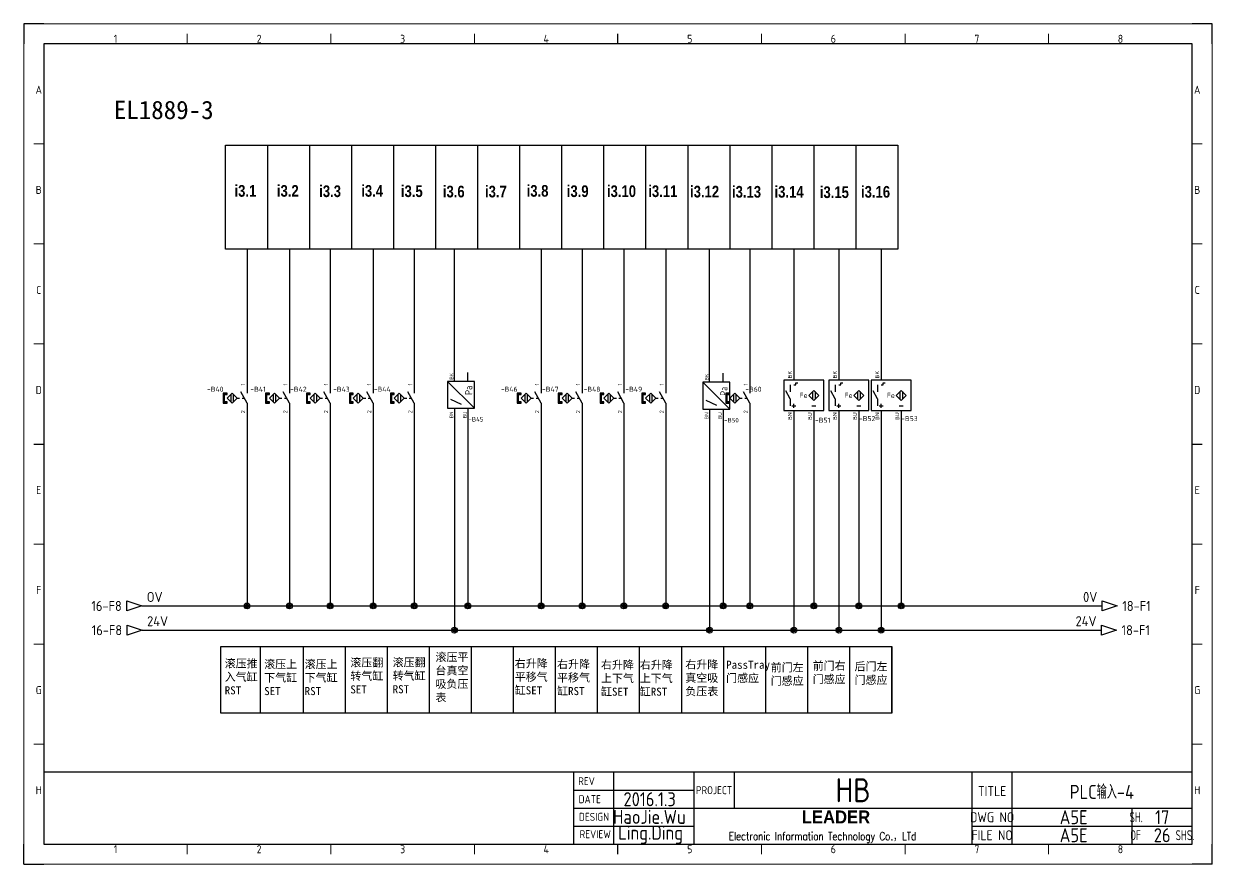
# Model space of a CAD drawing. Header units: millimetres. Extents: x -1699 to 15529, y -2130 to 61.
# Drawn here: x 9018 to 9612, y -2123 to -1703 of the extents above; entities that cross this region are included whole.
import ezdxf
from ezdxf.enums import TextEntityAlignment as Align

# ---------------------------------------------------------------- set-up
doc = ezdxf.new("R2010")
doc.units = ezdxf.units.MM
doc.header["$LTSCALE"] = 10
for name, color, linetype in [('AE_BOR', 1, 'Continuous'), ('SYMS', 7, 'Continuous'), ('TAGS', 51, 'Continuous'), ('TERMS', 123, 'Continuous'), ('WIREREF', 61, 'Continuous'), ('WIREREF_DEST', 61, 'Continuous'), ('XREF', 7, 'Continuous'), ('YEL_14_THHN', 7, 'Continuous'), ('图框_标题栏属性', 1, 'Continuous'), ('图框_标题栏文字', 6, 'Continuous')]:
    doc.layers.add(name, color=color, linetype=linetype)
doc.layers.add('细实线', color=7, linetype='Continuous', lineweight=25)
doc.styles.add('ACGBTS', font='ISOCP.SHX')
doc.styles.add('CCFS', font='', dxfattribs={"height": 0.7})
doc.styles.get("Standard").update_dxf_attribs({"font": 'simplex.shx', "width": 0.8, "height": 1.625, "bigfont": 'spec_bar.shx'})
doc.styles.add('WD_IEC', font='ISOCP2.shx', dxfattribs={"height": 4, "bigfont": 'gbcbig.shx'})
doc.styles.add('工程字', font='gbenor.shx', dxfattribs={"bigfont": 'gbcbig.shx'})
doc.styles.get('CCFS').set_extended_font_data('SimSun')

# ---------------------------------------------------------------- blocks, each defined once
blk = doc.blocks.new('Border')
for p, q in [((584, 410), (10, 410)), ((10, 410), (10, 10)), ((584, 10), (584, 410)), ((10, 10), (584, 10))]:
    blk.add_line(p, q)
at = {"layer": 'AE_BOR', "color": 1, "lineweight": 30}
for p, q in [((10, 420), (0, 420)), ((0, 420), (0, 410)), ((594, 420), (584, 420)), ((594, 410), (594, 420)), ((297, 410), (297, 415)), ((5, 210), (10, 210)), ((584, 210), (589, 210)), ((0, 0), (0, 10)), ((297, 5), (297, 10)), ((594, 0), (594, 10)), ((0, 0), (10, 0)), ((594, 0), (584, 0))]:
    blk.add_line(p, q, dxfattribs=at)
at = {"layer": 'AE_BOR', "color": 1, "lineweight": 15}
for p, q in [((0, 420), (594, 420)), ((0, 0), (0, 420)), ((594, 420), (594, 0)), ((81.75, 410), (81.75, 415)), ((153.5, 410), (153.5, 415)), ((225.25, 410), (225.25, 415)), ((368.75, 410), (368.75, 415)), ((440.5, 410), (440.5, 415)), ((512.25, 410), (512.25, 415)), ((10, 360), (5, 360)), ((589, 360), (584, 360)), ((10, 310), (5, 310)), ((589, 310), (584, 310)), ((10, 260), (5, 260)), ((589, 260), (584, 260)), ((10, 160), (5, 160)), ((589, 160), (584, 160)), ((10, 110), (5, 110)), ((589, 110), (584, 110)), ((10, 60), (5, 60)), ((589, 60), (584, 60)), ((81.75, 5), (81.75, 10)), ((153.5, 5), (153.5, 10)), ((225.25, 5), (225.25, 10)), ((368.75, 5), (368.75, 10)), ((440.5, 5), (440.5, 10)), ((512.25, 5), (512.25, 10)), ((594, 0), (0, 0))]:
    blk.add_line(p, q, dxfattribs=at)
at = {"layer": 'AE_BOR', "color": 1, "lineweight": 15, "style": 'ACGBTS'}
for s, p in [('1', (45.875, 412.5)), ('2', (117.625, 412.5)), ('3', (189.375, 412.5)), ('4', (261.125, 412.5)), ('5', (332.875, 412.5)), ('6', (404.625, 412.5)), ('7', (476.375, 412.5)), ('8', (548.125, 412.5)), ('A', (7.5, 387)), ('A', (586.5, 387)), ('B', (7.5, 337)), ('B', (586.5, 337)), ('C', (7.5, 287)), ('C', (586.5, 287)), ('D', (7.5, 237)), ('D', (586.5, 237)), ('E', (7.5, 187)), ('E', (586.5, 187)), ('F', (7.5, 137)), ('F', (586.5, 137)), ('G', (7.5, 87)), ('G', (586.5, 87)), ('H', (7.5, 37)), ('H', (586.5, 37)), ('1', (45.875, 7.5)), ('2', (117.625, 7.5)), ('3', (189.375, 7.5)), ('4', (261.125, 7.5)), ('5', (332.875, 7.5)), ('6', (404.625, 7.5)), ('7', (476.375, 7.5)), ('8', (548.125, 7.5))]:
    blk.add_text(s, height=4, dxfattribs=at).set_placement(p, align=Align.MIDDLE)
blk = doc.blocks.new('TITLE3')
for p, q in [((-309, 0), (-309, 36)), ((-289, 0), (-289, 36)), ((-249, 0), (-249, 36)), ((-249, 0), (-249, 36)), ((-249, 0), (-249, 36)), ((-229, 36), (-229, 27)), ((-110, 0), (-110, 36)), ((-90, 0), (-90, 36)), ((-309, 27), (-249, 27)), ((-229, 27), (-229, 18)), ((-309, 18), (-248.01, 18)), ((-249, 18), (0, 18)), ((-30, 0), (-30, 18)), ((-309, 9), (-249, 9)), ((-110, 9), (0, 9)), ((-289, 4.18), (-289, 4.18)), ((-289, 4.18), (-289, 4.18))]:
    blk.add_line(p, q)
blk.add_lwpolyline([(-309, 36), (-574, 36), (-574, 0), (-309, 0)], close=True)
blk.add_lwpolyline([(-309, 0), (0, 0), (0, 36), (-309, 36)])
at = {"insert": (-248.01, 16.87), "char_height": 5, "attachment_point": 1}
blk.add_mtext_dynamic_manual_height_columns('\\pi52.854;{\\fArial Black|b0|i0|c0|p34;\\H1.3x;LEADER\\Fsimplex,spec_bar|c134;\\H1.0769x; }\\P\\pi16.37;{\\H0.8x;Electronic Information Technology Co.\\fSimSun|b0|i0|c134|p2;，\\Fsimplex,spec_bar|c134;LTd}', width=138.0147, gutter_width=8.12, heights=[69.93], dxfattribs=at)
at = {"layer": '图框_标题栏属性', "style": '工程字'}
for tag, height, p in [('版本', 7, (-271.17, 31.5)), ('项目', 12, (-169.5, 27)), ('名称', 7, (-45.16, 26.53)), ('日期', 7, (-271.17, 22.5)), ('制图', 7, (-271.33, 13.69)), ('文件', 7, (-59.26, 13.5)), ('页数', 7, (-16.34, 13.5)), ('审核', 7, (-270.7, 4.72)), ('图号', 7, (-59.26, 4.5)), ('总数', 7, (-16.34, 4.5))]:
    blk.add_attdef(tag, text='', height=height, dxfattribs=at).set_placement(p, align=Align.MIDDLE)
at = {"layer": '图框_标题栏文字', "style": '工程字'}
for s, height, p in [('REV', 4, (-302.75, 31.5)), ('DATE', 4, (-301.08, 22.5)), ('PROJECT', 4, (-239, 27)), ('TITLE', 5, (-100, 26.53)), ('DESIGN', 4, (-299, 13.69)), ('DWG NO', 5, (-100, 13.5)), ('REVIEW', 4, (-298.37, 5.01)), ('FILE NO', 5, (-100, 4.5))]:
    blk.add_text(s, height=height, dxfattribs=at).set_placement(p, align=Align.MIDDLE_CENTER)
at = {"layer": '图框_标题栏文字', "style": '工程字', "width": 0.8}
for s, p in [('SH.            ', (-15, 13.5)), ('OF        SHS.', (-15, 4.5))]:
    blk.add_text(s, height=5, dxfattribs=at).set_placement(p, align=Align.MIDDLE_CENTER)
blk = doc.blocks.new('*U269')
at = {"layer": 'SYMS'}
blk.add_line((0, 25.98), (0, -25.98), dxfattribs=at)
blk = doc.blocks.new('*U270')
at = {"layer": 'SYMS', "color": 0, "linetype": 'ByBlock', "lineweight": -2, "transparency": 16777216}
for p in [(0, 0), (21, 0), (42, 0), (63, 0), (84, 0), (105, 0), (126, 0), (147, 0), (168, 0), (189, 0), (210, 0), (231, 0), (252, 0), (273, 0), (294, 0), (315, 0)]:
    blk.add_blockref('*U269', p, dxfattribs=at)
blk = doc.blocks.new('HA1D3')
blk.add_lwpolyline([(0, 0), (-3.75, -1.25), (-3.75, 1.25)], close=True)
at = {"style": 'WD_IEC'}
for tag, p, height, flags in [('WIRENO', (1.25, 1), 2.5, 8), ('X1TERM01', (0, 0), 0.32, 1)]:
    blk.add_attdef(tag, p, '', height=height, dxfattribs=dict(at, flags=flags))
blk.add_attdef('XREF', text='', height=2.5, dxfattribs=at).set_placement((-5, 0), align=Align.MIDDLE_RIGHT)
at = {"style": 'WD_IEC', "flags": 1}
blk.add_attdef('SIGCODE', text='', height=1, dxfattribs=at).set_placement((-2.5, 1.8), align=Align.RIGHT)
at = {"style": 'WD_IEC'}
blk.add_attdef('DESC1', text='', height=2.5, dxfattribs=at).set_placement((1.25, -1), align=Align.TOP_LEFT)
blk = doc.blocks.new('VIN1B10')
for p, q in [((3.75, 7.5), (-3.75, 7.5)), ((-3.75, 7.5), (11.25, -7.45)), ((-3.75, 7.46), (-3.75, -7.45)), ((0, 7.5), (0, 12.5)), ((11.25, 7.5), (3.75, 7.5)), ((7.5, 7.46), (7.5, 12.46)), ((11.25, -7.45), (11.25, 7.5)), ((-2.07, -2.37), (3.75, -5.19)), ((-3.75, -7.45), (3.75, -7.45)), ((0, -7.45), (0, -12.45)), ((3.75, -7.45), (11.25, -7.45)), ((7.5, -7.45), (7.5, -12.45))]:
    blk.add_line(p, q)
at = {"style": 'WD_IEC', "width": 0.9}
blk.add_text('Pa', height=4, rotation=90, dxfattribs=at).set_placement((9.93, -0.02))
at = {"style": 'WD_IEC'}
for tag, height, p in [('INST', 2.7, (-5.5, 11.96)), ('LOC', 2.7, (-5.5, 7.96)), ('TAG1', 2.5, (-5.5, 3.21)), ('DESC2', 2.7, (-5.5, -9.24)), ('DESC1', 2.7, (-5.5, -5.24)), ('DESC3', 2.7, (-5.5, -13.24)), ('WDTAGALT', 2.5, (-5.44, -16.55))]:
    blk.add_attdef(tag, text='', height=height, dxfattribs=at).set_placement(p, align=Align.RIGHT)
for tag, p in [('TERM01', (-0.64, 12.2)), ('TERM03', (6.86, 12.2))]:
    blk.add_attdef(tag, text='', height=2, rotation=90, dxfattribs=at).set_placement(p, align=Align.RIGHT)
at = {"style": 'WD_IEC', "flags": 1}
for tag, p, height in [('X2TERM01', (0, 12.5), 0.32), ('X2TERM03', (7.5, 12.46), 0.32), ('MFG', (12.06, 6.2), 1.5), ('X4LINK', (-3.8, -0.01), 0.32), ('X1LINK', (11.25, 0.02), 0.32), ('CAT', (12.06, 3.7), 1.5), ('ASSYCODE', (12.24, -4.45), 1), ('FAMILY', (12.24, -5.95), 1), ('CATDESC', (12.24, -7.45), 1), ('X8TERM02', (0, -12.45), 0.32), ('X8TERM04', (7.5, -12.45), 0.32)]:
    blk.add_attdef(tag, p, '', height=height, dxfattribs=at)
at = {"lineweight": 15, "style": 'WD_IEC'}
blk.add_attdef('XREF', text='', height=2.5, dxfattribs=at).set_placement((-5.5, -1.39), align=Align.RIGHT)
at = {"style": 'WD_IEC'}
for tag, p in [('TERM02', (-0.67, -12.99)), ('TERM04', (6.83, -12.99))]:
    blk.add_attdef(tag, p, '', height=2, rotation=90, dxfattribs=at)
blk = doc.blocks.new('WDDOT')
for radius in [0.72, 0.449, 0.223]:
    blk.add_circle((0, 0), radius)
blk = doc.blocks.new('VPX11M')
for p, q in [((0, 7.5), (0, 2.5)), ((-8.125, 1.875), (-8.125, -1.875)), ((-6.875, 1.875), (-6.875, -1.875)), ((-5, 0), (-3.75, 0)), ((0, -2.5), (-3.125, 3.125)), ((-2.5, 0), (-1.389, 0)), ((0, -2.5), (0, -7.5))]:
    blk.add_line(p, q)
for points in [[(-11.25, 1.875), (-10, 1.875), (-10, 2.5), (-11.875, 2.5), (-11.875, -2.5), (-10, -2.5), (-10, -1.875), (-11.25, -1.875)], [(-7.5, 2.5), (-5, 0), (-7.5, -2.5), (-10, 0)]]:
    blk.add_lwpolyline(points, close=True)
for points in [[(-11.875, 2.5), (-11.875, 1.875), (-10, 2.5), (-10, 1.875)], [(-11.875, 1.875), (-11.875, -1.875), (-11.25, 1.875), (-11.25, -1.875)], [(-11.875, -1.875), (-11.875, -2.5), (-10, -1.875), (-10, -2.5)]]:
    blk.add_solid(points)
at = {"style": 'WD_IEC'}
for tag, p in [('INST', (-11.75, 10.25)), ('LOC', (-11.75, 6.75)), ('TAG1', (-11.75, 3.25)), ('DESC2', (-11.75, -13.35)), ('DESC1', (-11.75, -9.85)), ('DESC3', (-11.75, -16.85))]:
    blk.add_attdef(tag, text='', height=2.5, dxfattribs=at).set_placement(p, align=Align.RIGHT)
blk.add_attdef('TERM01', text='', height=2, rotation=90, dxfattribs=at).set_placement((-1, 7.5), align=Align.RIGHT)
at = {"style": 'WD_IEC', "flags": 1}
for tag, p, height in [('X2TERM01', (0, 7.5), 0.32), ('MFG', (2.75, 6.5), 1.5), ('X1LINK', (0, 0), 0.32), ('CAT', (2.75, 4), 1.5), ('ASSYCODE', (1, -4), 1), ('CONTACT', (1, -2.5), 1), ('FAMILY', (1, -5.5), 1), ('COMMON', (2.25, -3.75), 1), ('X8TERM02', (0, -7.5), 0.32), ('CATDESC', (1, -7), 1)]:
    blk.add_attdef(tag, p, '', height=height, dxfattribs=at)
at = {"style": 'WD_IEC'}
blk.add_attdef('TERM02', (-1, -7.5), '', height=2, rotation=90, dxfattribs=at)
at = {"lineweight": 15, "style": 'WD_IEC'}
for tag, p in [('XREF', (-11.75, -6)), ('WDTAGALT', (-11.5, -20))]:
    blk.add_attdef(tag, text='', height=2.5, dxfattribs=at).set_placement(p, align=Align.RIGHT)
blk = doc.blocks.new('VPX11IN3R')
for p, q in [((1, 5.25), (1, 6.25)), ((1, 6.25), (2, 6.25)), ((-1.875, -1.75), (-4.062, 2.188)), ((-1.875, 5.25), (-1.875, 1.75)), ((0, 5.25), (1, 5.25)), ((9.375, 1.875), (9.375, -1.875)), ((10.625, 1.875), (10.625, -1.875)), ((-1.875, -1.75), (-1.875, -5.25)), ((-1, -5.25), (1, -5.25)), ((0, -6.25), (0, -4.25)), ((9, -5.25), (11, -5.25))]:
    blk.add_line(p, q)
for points in [[(-5, -7.5), (15, -7.5), (15, 7.5), (-5, 7.5)], [(10, 2.5), (12.5, 0), (10, -2.5), (7.5, 0)]]:
    blk.add_lwpolyline(points, close=True)
at = {"style": 'WD_IEC'}
blk.add_text('Fe', height=2.5, dxfattribs=at).set_placement((6.875, 0), align=Align.MIDDLE_RIGHT)
for tag, p in [('INST', (-6.75, 10.25)), ('LOC', (-6.75, 6.75)), ('TAG1', (-6.75, 3.25)), ('DESC1', (-6.75, -5.2)), ('DESC3', (-6.75, -12.2)), ('DESC2', (-6.75, -8.7)), ('WDTAGALT', (-6.5, -15.5))]:
    blk.add_attdef(tag, text='', height=2.5, dxfattribs=at).set_placement(p, align=Align.RIGHT)
blk.add_attdef('TERM02', (-1, 8.5), '', height=2, rotation=90, dxfattribs=at)
at = {"style": 'WD_IEC', "flags": 1}
for tag, p, height in [('X2TERM02', (0, 7.5), 0.32), ('MFG', (17.75, 6.5), 1.5), ('CAT', (17.75, 4), 1.5), ('ASSYCODE', (16, -4), 1), ('FAMILY', (16, -5.5), 1), ('X8TERM01', (0, -7.5), 0.32), ('X8TERM03', (10, -7.5), 0.32), ('CATDESC', (16, -7), 1)]:
    blk.add_attdef(tag, p, '', height=height, dxfattribs=at)
at = {"lineweight": 15, "style": 'WD_IEC'}
blk.add_attdef('XREF', text='', height=2.5, dxfattribs=at).set_placement((-6.75, -1.35), align=Align.RIGHT)
at = {"style": 'WD_IEC'}
for tag, p in [('TERM01', (-1, -8.5)), ('TERM03', (9, -8.5))]:
    blk.add_attdef(tag, text='', height=2, rotation=90, dxfattribs=at).set_placement(p, align=Align.RIGHT)
blk = doc.blocks.new('*U275')
at = {"layer": 'SYMS'}
blk.add_line((0, -16.65), (0, 16.65), dxfattribs=at)
blk = doc.blocks.new('*U276')
at = {"layer": 'SYMS', "color": 0, "linetype": 'ByBlock', "lineweight": -2, "transparency": 16777216}
for p in [(0, 0), (21, 0), (42, 0), (63, 0), (84, 0), (105, 0), (126, 0), (147, 0), (168, 0), (189, 0), (210, 0), (231, 0), (252, 0), (273, 0), (294, 0)]:
    blk.add_blockref('*U275', p, dxfattribs=at)
blk = doc.blocks.new('HA1S1')
blk.add_lwpolyline([(0, 1.25), (3.75, 0), (0, -1.25)], close=True)
at = {"style": 'WD_IEC'}
for tag, height, flags, p in [('WIRENO', 2.5, 8, (-1.25, 1)), ('SIGCODE', 1, 1, (5, 1.8))]:
    blk.add_attdef(tag, text='', height=height, dxfattribs=dict(at, flags=flags)).set_placement(p, align=Align.RIGHT)
at = {"style": 'WD_IEC', "flags": 1}
blk.add_attdef('X4TERM01', (0, 0), '', height=0.32, dxfattribs=at)
at = {"style": 'WD_IEC'}
blk.add_attdef('XREF', text='', height=2.5, dxfattribs=at).set_placement((5, 0), align=Align.MIDDLE_LEFT)
blk.add_attdef('DESC1', text='', height=2.5, dxfattribs=at).set_placement((-1.25, -1), align=Align.TOP_RIGHT)

msp = doc.modelspace()

# ---------------------------------------------------------------- linework, layer by layer
at = {"layer": 'SYMS'}
for p, q in [((9119.18, -1763.63), (9140.18, -1763.63)), ((9136.46, -2014.02), (9136.46, -2047.33))]:
    msp.add_line(p, q, dxfattribs=at)
for points in [[(9119.18, -1763.63), (9455.18, -1763.63), (9455.18, -1815.59), (9119.18, -1815.59)], [(9116.84, -2014.02), (9452.18, -2014.02), (9452.18, -2047.33), (9116.84, -2047.33)]]:
    msp.add_lwpolyline(points, close=True, dxfattribs=at)
at = {"layer": 'YEL_14_THHN'}
for p, q in [((9129.93, -1815.59), (9129.93, -1882.51)), ((9151.09, -1815.59), (9151.09, -1882.51)), ((9171.47, -1815.59), (9171.47, -1882.51)), ((9193, -1815.59), (9193, -1882.51)), ((9213.5, -1815.59), (9213.5, -1882.51)), ((9233.58, -1877.09), (9233.58, -1815.59)), ((9276.91, -1815.59), (9276.91, -1882.51)), ((9297.4, -1815.59), (9297.4, -1882.51)), ((9318.34, -1815.59), (9318.34, -1882.51)), ((9339.18, -1815.59), (9339.18, -1882.51)), ((9361.14, -1877.53), (9361.14, -1815.59)), ((9381.18, -1815.59), (9381.18, -1882.51)), ((9403.26, -1815.59), (9403.26, -1881.07)), ((9425.75, -1815.59), (9425.75, -1881.07)), ((9446.89, -1815.59), (9446.89, -1881.07)), ((9129.93, -1897.51), (9129.93, -1993.83)), ((9151.09, -1897.51), (9151.09, -1993.83)), ((9171.47, -1897.51), (9171.47, -1993.83)), ((9193, -1897.51), (9193, -1993.83)), ((9213.5, -1897.51), (9213.5, -1993.83)), ((9233.58, -1899.54), (9233.58, -2005.93)), ((9240.33, -1899.54), (9240.33, -1993.83)), ((9276.91, -1897.51), (9276.91, -1993.83)), ((9297.4, -1897.51), (9297.4, -1993.83)), ((9318.34, -1897.51), (9318.34, -1993.83)), ((9339.18, -1897.51), (9339.18, -1993.83)), ((9361.14, -1899.99), (9361.14, -2005.93)), ((9367.89, -1899.99), (9367.89, -1993.83)), ((9381.18, -1897.51), (9381.18, -1993.83)), ((9403.26, -1896.07), (9403.26, -2005.93)), ((9413.26, -1896.07), (9413.26, -1993.83)), ((9425.75, -1896.07), (9425.75, -2005.93)), ((9435.75, -1896.07), (9435.75, -1993.83)), ((9446.89, -1896.07), (9446.89, -2005.93)), ((9456.89, -1896.07), (9456.89, -1993.83)), ((9077.34, -1993.83), (9557.42, -1993.83)), ((9077.51, -2005.93), (9557.04, -2005.93))]:
    msp.add_line(p, q, dxfattribs=at)

# ---------------------------------------------------------------- block references
ref = msp.add_blockref('TITLE3', (9602.35, -2112.89))
ref.add_attrib('总数', '26', dxfattribs={"layer": '图框_标题栏属性', "height": 7, "style": '工程字'}).set_placement((9587.35, -2108.39), align=Align.MIDDLE)
ref.add_attrib('页数', '17', dxfattribs={"layer": '图框_标题栏属性', "height": 7, "style": '工程字'}).set_placement((9587.35, -2099.39), align=Align.MIDDLE)
ref.add_attrib('文件', 'A5E', dxfattribs={"layer": '图框_标题栏属性', "height": 7, "style": '工程字'}).set_placement((9543.1, -2099.39), align=Align.MIDDLE)
ref.add_attrib('图号', 'A5E', dxfattribs={"layer": '图框_标题栏属性', "height": 7, "style": '工程字'}).set_placement((9543.1, -2108.39), align=Align.MIDDLE)
ref.add_attrib('名称', 'PLC输入-4', dxfattribs={"layer": '图框_标题栏属性', "height": 7, "style": '工程字'}).set_placement((9557.19, -2086.36), align=Align.MIDDLE)
ref.add_attrib('项目', 'HB', dxfattribs={"layer": '图框_标题栏属性', "height": 12, "style": '工程字'}).set_placement((9432.85, -2085.89), align=Align.MIDDLE)
ref.add_attrib('审核', 'Ling.Ding', dxfattribs={"layer": '图框_标题栏属性', "height": 7, "style": '工程字'}).set_placement((9331.65, -2108.17), align=Align.MIDDLE)
ref.add_attrib('制图', 'HaoJie.Wu', dxfattribs={"layer": '图框_标题栏属性', "height": 7, "style": '工程字'}).set_placement((9331.03, -2099.2), align=Align.MIDDLE)
ref.add_attrib('日期', '2016.1.3', dxfattribs={"layer": '图框_标题栏属性', "height": 7, "style": '工程字'}).set_placement((9331.18, -2090.39), align=Align.MIDDLE)
at = {"layer": 'AE_BOR'}
msp.add_blockref('Border', (9018.35, -2122.89), dxfattribs=at)
at = {"layer": 'SYMS'}
for name, p in [('*U270', (9140.18, -1789.61)), ('*U276', (9158.18, -2030.67))]:
    msp.add_blockref(name, p, dxfattribs=at)
ref = msp.add_blockref('VPX11M', (9129.93, -1890.01), dxfattribs=at)
ref.add_attrib('TERM02', '2', (9128.93, -1897.51), dxfattribs={"layer": 'TERMS', "height": 2, "rotation": 90, "style": 'WD_IEC'})
ref.add_attrib('TERM01', '1', dxfattribs={"layer": 'TERMS', "height": 2, "rotation": 90, "style": 'WD_IEC'}).set_placement((9128.93, -1882.51), align=Align.RIGHT)
ref.add_attrib('TAG1', '-B40', dxfattribs={"layer": 'TAGS', "height": 2.5, "style": 'WD_IEC'}).set_placement((9118.18, -1886.76), align=Align.RIGHT)
ref = msp.add_blockref('VPX11M', (9151.09, -1890.01), dxfattribs=at)
ref.add_attrib('TERM02', '2', (9150.09, -1897.51), dxfattribs={"layer": 'TERMS', "height": 2, "rotation": 90, "style": 'WD_IEC'})
ref.add_attrib('TERM01', '1', dxfattribs={"layer": 'TERMS', "height": 2, "rotation": 90, "style": 'WD_IEC'}).set_placement((9150.09, -1882.51), align=Align.RIGHT)
ref.add_attrib('TAG1', '-B41', dxfattribs={"layer": 'TAGS', "height": 2.5, "style": 'WD_IEC'}).set_placement((9139.34, -1886.76), align=Align.RIGHT)
ref = msp.add_blockref('VPX11M', (9171.47, -1890.01), dxfattribs=at)
ref.add_attrib('TERM02', '2', (9170.47, -1897.51), dxfattribs={"layer": 'TERMS', "height": 2, "rotation": 90, "style": 'WD_IEC'})
ref.add_attrib('TERM01', '1', dxfattribs={"layer": 'TERMS', "height": 2, "rotation": 90, "style": 'WD_IEC'}).set_placement((9170.47, -1882.51), align=Align.RIGHT)
ref.add_attrib('TAG1', '-B42', dxfattribs={"layer": 'TAGS', "height": 2.5, "style": 'WD_IEC'}).set_placement((9159.72, -1886.76), align=Align.RIGHT)
ref = msp.add_blockref('VPX11M', (9193, -1890.01), dxfattribs=at)
ref.add_attrib('TERM02', '2', (9192, -1897.51), dxfattribs={"layer": 'TERMS', "height": 2, "rotation": 90, "style": 'WD_IEC'})
ref.add_attrib('TERM01', '1', dxfattribs={"layer": 'TERMS', "height": 2, "rotation": 90, "style": 'WD_IEC'}).set_placement((9192, -1882.51), align=Align.RIGHT)
ref.add_attrib('TAG1', '-B43', dxfattribs={"layer": 'TAGS', "height": 2.5, "style": 'WD_IEC'}).set_placement((9181.25, -1886.76), align=Align.RIGHT)
ref = msp.add_blockref('VPX11M', (9213.5, -1890.01), dxfattribs=at)
ref.add_attrib('TERM02', '2', (9212.5, -1897.51), dxfattribs={"layer": 'TERMS', "height": 2, "rotation": 90, "style": 'WD_IEC'})
ref.add_attrib('TERM01', '1', dxfattribs={"layer": 'TERMS', "height": 2, "rotation": 90, "style": 'WD_IEC'}).set_placement((9212.5, -1882.51), align=Align.RIGHT)
ref.add_attrib('TAG1', '-B44', dxfattribs={"layer": 'TAGS', "height": 2.5, "style": 'WD_IEC'}).set_placement((9201.75, -1886.76), align=Align.RIGHT)
ref = msp.add_blockref('VIN1B10', (9233.58, -1888.34), dxfattribs=dict(at, xscale=0.9, yscale=0.9, zscale=0.9))
ref.add_attrib('TERM04', 'BU', (9239.72, -1900.03), dxfattribs={"layer": 'TERMS', "height": 1.8, "rotation": 90, "style": 'WD_IEC'})
ref.add_attrib('TAG1', '-B45', dxfattribs={"layer": 'TAGS', "height": 2.25, "style": 'WD_IEC'}).set_placement((9248.15, -1901.67), align=Align.RIGHT)
ref.add_attrib('TERM01', 'BK', dxfattribs={"layer": 'TERMS', "height": 1.8, "rotation": 90, "style": 'WD_IEC'}).set_placement((9233, -1877.36), align=Align.RIGHT)
ref.add_attrib('TERM02', 'BN', (9232.97, -1900.03), dxfattribs={"layer": 'TERMS', "height": 1.8, "rotation": 90, "style": 'WD_IEC'})
ref = msp.add_blockref('VPX11M', (9276.91, -1890.01), dxfattribs=at)
ref.add_attrib('TERM02', '2', (9275.91, -1897.51), dxfattribs={"layer": 'TERMS', "height": 2, "rotation": 90, "style": 'WD_IEC'})
ref.add_attrib('TERM01', '1', dxfattribs={"layer": 'TERMS', "height": 2, "rotation": 90, "style": 'WD_IEC'}).set_placement((9275.91, -1882.51), align=Align.RIGHT)
ref.add_attrib('TAG1', '-B46', dxfattribs={"layer": 'TAGS', "height": 2.5, "style": 'WD_IEC'}).set_placement((9265.16, -1886.76), align=Align.RIGHT)
ref = msp.add_blockref('VPX11M', (9297.4, -1890.01), dxfattribs=at)
ref.add_attrib('TERM02', '2', (9296.4, -1897.51), dxfattribs={"layer": 'TERMS', "height": 2, "rotation": 90, "style": 'WD_IEC'})
ref.add_attrib('TERM01', '1', dxfattribs={"layer": 'TERMS', "height": 2, "rotation": 90, "style": 'WD_IEC'}).set_placement((9296.4, -1882.51), align=Align.RIGHT)
ref.add_attrib('TAG1', '-B47', dxfattribs={"layer": 'TAGS', "height": 2.5, "style": 'WD_IEC'}).set_placement((9285.65, -1886.76), align=Align.RIGHT)
ref = msp.add_blockref('VPX11M', (9318.34, -1890.01), dxfattribs=at)
ref.add_attrib('TERM02', '2', (9317.34, -1897.51), dxfattribs={"layer": 'TERMS', "height": 2, "rotation": 90, "style": 'WD_IEC'})
ref.add_attrib('TERM01', '1', dxfattribs={"layer": 'TERMS', "height": 2, "rotation": 90, "style": 'WD_IEC'}).set_placement((9317.34, -1882.51), align=Align.RIGHT)
ref.add_attrib('TAG1', '-B48', dxfattribs={"layer": 'TAGS', "height": 2.5, "style": 'WD_IEC'}).set_placement((9306.59, -1886.76), align=Align.RIGHT)
ref = msp.add_blockref('VPX11M', (9339.18, -1890.01), dxfattribs=at)
ref.add_attrib('TERM02', '2', (9338.18, -1897.51), dxfattribs={"layer": 'TERMS', "height": 2, "rotation": 90, "style": 'WD_IEC'})
ref.add_attrib('TERM01', '1', dxfattribs={"layer": 'TERMS', "height": 2, "rotation": 90, "style": 'WD_IEC'}).set_placement((9338.18, -1882.51), align=Align.RIGHT)
ref.add_attrib('TAG1', '-B49', dxfattribs={"layer": 'TAGS', "height": 2.5, "style": 'WD_IEC'}).set_placement((9327.43, -1886.76), align=Align.RIGHT)
ref = msp.add_blockref('VIN1B10', (9361.14, -1888.78), dxfattribs=dict(at, xscale=0.9, yscale=0.9, zscale=0.9))
ref.add_attrib('TERM04', 'BU', (9367.29, -1900.48), dxfattribs={"layer": 'TERMS', "height": 1.8, "rotation": 90, "style": 'WD_IEC'})
ref.add_attrib('TAG1', '-B50', dxfattribs={"layer": 'TAGS', "height": 2.25, "style": 'WD_IEC'}).set_placement((9375.72, -1902.12), align=Align.RIGHT)
ref.add_attrib('TERM01', 'BK', dxfattribs={"layer": 'TERMS', "height": 1.8, "rotation": 90, "style": 'WD_IEC'}).set_placement((9360.57, -1877.81), align=Align.RIGHT)
ref.add_attrib('TERM02', 'BN', (9360.54, -1900.48), dxfattribs={"layer": 'TERMS', "height": 1.8, "rotation": 90, "style": 'WD_IEC'})
ref = msp.add_blockref('VPX11M', (9381.18, -1890.01), dxfattribs=at)
ref.add_attrib('TERM02', '2', (9380.18, -1897.51), dxfattribs={"layer": 'TERMS', "height": 2, "rotation": 90, "style": 'WD_IEC'})
ref.add_attrib('TERM01', '1', dxfattribs={"layer": 'TERMS', "height": 2, "rotation": 90, "style": 'WD_IEC'}).set_placement((9380.18, -1882.51), align=Align.RIGHT)
ref.add_attrib('TAG1', '-B60', dxfattribs={"layer": 'TAGS', "height": 2.5, "style": 'WD_IEC'}).set_placement((9387.09, -1886.76), align=Align.RIGHT)
ref = msp.add_blockref('VPX11IN3R', (9403.26, -1888.57), dxfattribs=at)
ref.add_attrib('TERM03', 'BU', dxfattribs={"layer": 'TERMS', "height": 2, "rotation": 90, "style": 'WD_IEC'}).set_placement((9412.26, -1897.07), align=Align.RIGHT)
ref.add_attrib('TERM02', 'BK', (9402.26, -1880.07), dxfattribs={"layer": 'TERMS', "height": 2, "rotation": 90, "style": 'WD_IEC'})
ref.add_attrib('TERM01', 'BN', dxfattribs={"layer": 'TERMS', "height": 2, "rotation": 90, "style": 'WD_IEC'}).set_placement((9402.26, -1897.07), align=Align.RIGHT)
ref.add_attrib('TAG1', '-B51', dxfattribs={"layer": 'TAGS', "height": 2.5, "style": 'WD_IEC'}).set_placement((9421.48, -1902.25), align=Align.RIGHT)
ref = msp.add_blockref('VPX11IN3R', (9425.75, -1888.57), dxfattribs=at)
ref.add_attrib('TERM03', 'BU', dxfattribs={"layer": 'TERMS', "height": 2, "rotation": 90, "style": 'WD_IEC'}).set_placement((9434.75, -1897.07), align=Align.RIGHT)
ref.add_attrib('TERM02', 'BK', (9424.75, -1880.07), dxfattribs={"layer": 'TERMS', "height": 2, "rotation": 90, "style": 'WD_IEC'})
ref.add_attrib('TERM01', 'BN', dxfattribs={"layer": 'TERMS', "height": 2, "rotation": 90, "style": 'WD_IEC'}).set_placement((9424.75, -1897.07), align=Align.RIGHT)
ref.add_attrib('TAG1', '-B52', dxfattribs={"layer": 'TAGS', "height": 2.5, "style": 'WD_IEC'}).set_placement((9443.97, -1901.41), align=Align.RIGHT)
ref = msp.add_blockref('VPX11IN3R', (9446.89, -1888.57), dxfattribs=at)
ref.add_attrib('TERM03', 'BU', dxfattribs={"layer": 'TERMS', "height": 2, "rotation": 90, "style": 'WD_IEC'}).set_placement((9455.89, -1897.07), align=Align.RIGHT)
ref.add_attrib('TERM02', 'BK', (9445.89, -1880.07), dxfattribs={"layer": 'TERMS', "height": 2, "rotation": 90, "style": 'WD_IEC'})
ref.add_attrib('TERM01', 'BN', dxfattribs={"layer": 'TERMS', "height": 2, "rotation": 90, "style": 'WD_IEC'}).set_placement((9445.89, -1897.07), align=Align.RIGHT)
ref.add_attrib('TAG1', '-B53', dxfattribs={"layer": 'TAGS', "height": 2.5, "style": 'WD_IEC'}).set_placement((9465.11, -1901.41), align=Align.RIGHT)
ref = msp.add_blockref('HA1D3', (9077.34, -1993.83), dxfattribs=dict(at, xscale=2, yscale=2, zscale=2))
ref.add_attrib('XREF', '16-F8', dxfattribs={"layer": 'XREF', "height": 5, "style": 'WD_IEC'}).set_placement((9067.34, -1993.83), align=Align.MIDDLE_RIGHT)
ref.add_attrib('WIRENO', 'OV', (9079.84, -1991.83), dxfattribs={"layer": 'WIREREF_DEST', "height": 5, "style": 'WD_IEC', "flags": 8})
ref = msp.add_blockref('HA1S1', (9557.42, -1993.83), dxfattribs=dict(at, xscale=2, yscale=2, zscale=2))
ref.add_attrib('XREF', '18-F1', dxfattribs={"layer": 'XREF', "height": 5, "style": 'WD_IEC'}).set_placement((9567.42, -1993.83), align=Align.MIDDLE_LEFT)
ref.add_attrib('WIRENO', '0V', dxfattribs={"layer": 'WIREREF', "height": 5, "style": 'WD_IEC', "flags": 8}).set_placement((9554.92, -1991.83), align=Align.RIGHT)
at = {"layer": 'SYMS', "xscale": 2, "yscale": 2, "zscale": 2}
for p in [(9129.93, -1993.83), (9151.09, -1993.83), (9171.47, -1993.83), (9193, -1993.83), (9213.5, -1993.83), (9240.33, -1993.83), (9276.91, -1993.83), (9297.4, -1993.83), (9318.34, -1993.83), (9339.18, -1993.83), (9367.89, -1993.83), (9381.18, -1993.83), (9413.26, -1993.83), (9435.75, -1993.83), (9456.89, -1993.83), (9233.58, -2005.93), (9361.14, -2005.93), (9403.26, -2005.93), (9425.75, -2005.93), (9446.89, -2005.93)]:
    msp.add_blockref('WDDOT', p, dxfattribs=at)
at = {"layer": 'SYMS'}
ref = msp.add_blockref('HA1D3', (9077.51, -2005.93), dxfattribs=dict(at, xscale=2, yscale=2, zscale=2))
ref.add_attrib('XREF', '16-F8', dxfattribs={"layer": 'XREF', "height": 5, "style": 'WD_IEC'}).set_placement((9067.51, -2005.93), align=Align.MIDDLE_RIGHT)
ref.add_attrib('WIRENO', '24V', (9080.01, -2003.93), dxfattribs={"layer": 'WIREREF_DEST', "height": 5, "style": 'WD_IEC', "flags": 8})
ref = msp.add_blockref('HA1S1', (9557.04, -2005.93), dxfattribs=dict(at, xscale=2, yscale=2, zscale=2))
ref.add_attrib('XREF', '18-F1', dxfattribs={"layer": 'XREF', "height": 5, "style": 'WD_IEC'}).set_placement((9567.04, -2005.93), align=Align.MIDDLE_LEFT)
ref.add_attrib('WIRENO', '24V', dxfattribs={"layer": 'WIREREF', "height": 5, "style": 'WD_IEC', "flags": 8}).set_placement((9554.54, -2003.93), align=Align.RIGHT)

# ---------------------------------------------------------------- texts
at = {"layer": 'SYMS', "attachment_point": 1, "style": 'CCFS'}
for s, heights, insert, char_height in [('\\P{\\fSimSun|b1|i0|c134|p2;EL1889-3}', [28.12], (9063.36, -1726.07), 9.1652), ('\\P滚压翻转气缸SET', [28.12], (9181.58, -2013.39), 4.024), ('\\P滚压翻转气缸RST', [28.12], (9202.73, -2013.29), 4.024), ('\\P滚压平台真空吸负压表', [34.76], (9224.12, -2010.67), 4.024), ('\\P滚压推入气缸RST', [28.12], (9118.79, -2013.86), 4.024), ('\\P滚压上下气缸SET', [28.12], (9138.51, -2014.22), 4.024), ('\\P滚压上下气缸RST', [28.12], (9158.75, -2014.22), 4.024), ('\\P右升降平移气缸SET', [28.12], (9263.75, -2013.85), 4.024), ('\\P右升降平移气缸RST', [28.12], (9284.9, -2014.21), 4.024), ('\\P右升降上下气缸SET', [28.12], (9306.85, -2014.53), 4.024), ('\\P右升降上下气缸RST', [28.12], (9326.24, -2014.53), 4.024), ('\\P右升降真空吸负压表', [28.12], (9349.01, -2014.37), 4.024), ('\\PPassTray门感应', [28.12], (9369.4, -2014.48), 4.0235), ('\\P前门左门感应', [28.12], (9391.69, -2015.83), 4.024), ('\\P前门右门感应', [28.12], (9412.65, -2015.01), 4.024), ('\\P后门左门感应', [28.12], (9433.59, -2015.37), 4.024)]:
    msp.add_mtext_dynamic_manual_height_columns(s, width=17.3119, gutter_width=0, heights=heights, dxfattribs=dict(at, insert=insert, char_height=char_height))
at = {"layer": '细实线', "char_height": 5.8437, "width": 4.8714, "attachment_point": 1}
for s, insert in [('{\\fArial|b1|i0|c0|p34;i3.1}', (9123.67, -1783.48)), ('{\\fArial|b1|i0|c0|p34;i3.2}', (9144.87, -1783.48)), ('{\\fArial|b1|i0|c0|p34;i3.3}', (9166.01, -1783.65)), ('{\\fArial|b1|i0|c0|p34;i3.4}', (9187.04, -1783.48)), ('{\\fArial|b1|i0|c0|p34;i3.5}', (9206.85, -1783.65)), ('{\\fArial|b1|i0|c0|p34;i3.6}', (9227.81, -1783.81)), ('{\\fArial|b1|i0|c0|p34;i3.7}', (9248.88, -1783.81)), ('{\\fArial|b1|i0|c0|p34;i3.8}', (9269.7, -1783.47)), ('{\\fArial|b1|i0|c0|p34;i3.9}', (9289.76, -1783.63)), ('{\\fArial|b1|i0|c0|p34;i3.10}', (9309.84, -1783.63)), ('{\\fArial|b1|i0|c0|p34;i3.11}', (9330.49, -1783.63)), ('{\\fArial|b1|i0|c0|p34;i3.12}', (9351.37, -1783.85)), ('{\\fArial|b1|i0|c0|p34;i3.13}', (9372.33, -1783.93)), ('{\\fArial|b1|i0|c0|p34;i3.14}', (9393.59, -1783.94)), ('{\\fArial|b1|i0|c0|p34;i3.15}', (9416.23, -1784.13)), ('{\\fArial|b1|i0|c0|p34;i3.16}', (9436.82, -1783.95))]:
    msp.add_mtext(s, dxfattribs=dict(at, insert=insert))

doc.saveas('drawing.dxf')
